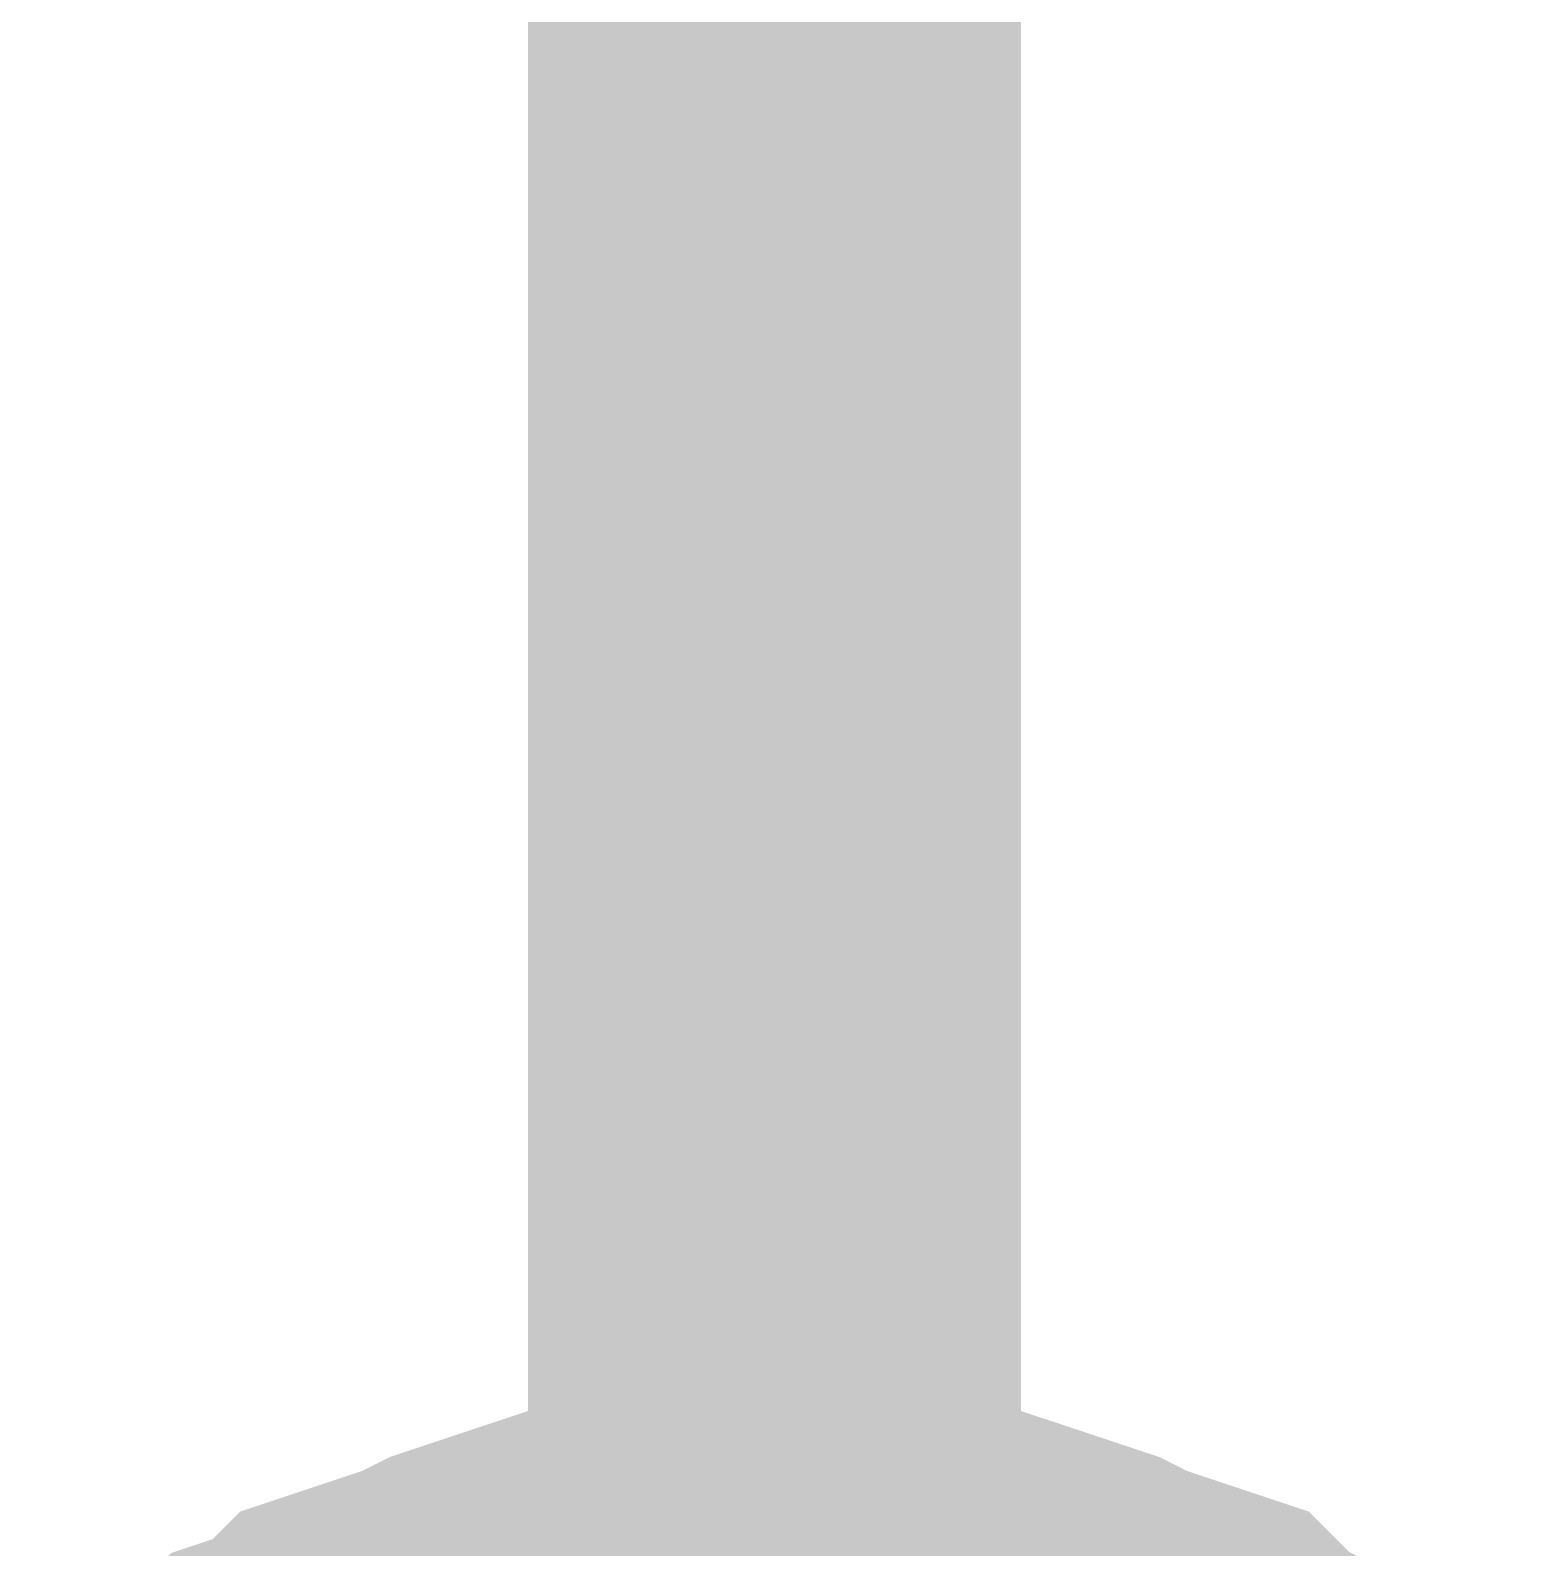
# Model space of a CAD drawing. Header units: inches. Extents: x 0 to 431, y 0 to 297.
# Drawn here: x 28.558 to 29.462, y 99.553 to 100.475 of the extents above; entities that cross this region are included whole.
import ezdxf

# ---------------------------------------------------------------- set-up
doc = ezdxf.new("R2010")
doc.units = ezdxf.units.IN
doc.layers.add('Sheet', color=255, linetype='Continuous')

msp = doc.modelspace()

# ---------------------------------------------------------------- linework, layer by layer
at = {"layer": 'Sheet'}
for points in [[(29.01005, 98.99853, 0.29972, 0.29972, 0), (29.01005, 101.53588, 0.29972, 0.29972, 0)], [(28.7076, 99.40182, 0.29972, 0.29972, 0), (28.7244, 99.41862, 0.29972, 0.29972, 0), (28.7496, 99.42703, 0.29972, 0.29972, 0), (28.76641, 99.44383, 0.29972, 0.29972, 0), (28.79161, 99.45223, 0.29972, 0.29972, 0), (28.81681, 99.46063, 0.29972, 0.29972, 0), (28.83362, 99.46904, 0.29972, 0.29972, 0), (28.85882, 99.47744, 0.29972, 0.29972, 0), (28.88403, 99.48584, 0.29972, 0.29972, 0), (28.90923, 99.49424, 0.29972, 0.29972, 0), (28.93443, 99.49424, 0.29972, 0.29972, 0), (28.95964, 99.50264, 0.29972, 0.29972, 0), (28.98484, 99.50264, 0.29972, 0.29972, 0), (29.01005, 99.50264, 0.29972, 0.29972, 0)], [(28.7076, 99.40182, 0.29972, 0.29972, 0), (28.7244, 99.41862, 0.29972, 0.29972, 0), (28.7496, 99.42703, 0.29972, 0.29972, 0), (28.76641, 99.44383, 0.29972, 0.29972, 0), (28.79161, 99.45223, 0.29972, 0.29972, 0), (28.81681, 99.46063, 0.29972, 0.29972, 0), (28.83362, 99.46904, 0.29972, 0.29972, 0), (28.85882, 99.47744, 0.29972, 0.29972, 0), (28.88403, 99.48584, 0.29972, 0.29972, 0), (28.90923, 99.49424, 0.29972, 0.29972, 0), (28.93443, 99.49424, 0.29972, 0.29972, 0), (28.95964, 99.50264, 0.29972, 0.29972, 0), (28.98484, 99.50264, 0.29972, 0.29972, 0), (29.01005, 99.50264, 0.29972, 0.29972, 0)], [(28.7076, 99.40182, 0.29972, 0.29972, 0), (28.7244, 99.41862, 0.29972, 0.29972, 0), (28.7496, 99.42703, 0.29972, 0.29972, 0), (28.76641, 99.44383, 0.29972, 0.29972, 0), (28.79161, 99.45223, 0.29972, 0.29972, 0), (28.81681, 99.46063, 0.29972, 0.29972, 0), (28.83362, 99.46904, 0.29972, 0.29972, 0), (28.85882, 99.47744, 0.29972, 0.29972, 0), (28.88403, 99.48584, 0.29972, 0.29972, 0), (28.90923, 99.49424, 0.29972, 0.29972, 0), (28.93443, 99.49424, 0.29972, 0.29972, 0), (28.95964, 99.50264, 0.29972, 0.29972, 0), (28.98484, 99.50264, 0.29972, 0.29972, 0), (29.01005, 99.50264, 0.29972, 0.29972, 0)], [(28.7076, 99.40182, 0.29972, 0.29972, 0), (28.7244, 99.41862, 0.29972, 0.29972, 0), (28.7496, 99.42703, 0.29972, 0.29972, 0), (28.76641, 99.44383, 0.29972, 0.29972, 0), (28.79161, 99.45223, 0.29972, 0.29972, 0), (28.81681, 99.46063, 0.29972, 0.29972, 0), (28.83362, 99.46904, 0.29972, 0.29972, 0), (28.85882, 99.47744, 0.29972, 0.29972, 0), (28.88403, 99.48584, 0.29972, 0.29972, 0), (28.90923, 99.49424, 0.29972, 0.29972, 0), (28.93443, 99.49424, 0.29972, 0.29972, 0), (28.95964, 99.50264, 0.29972, 0.29972, 0), (28.98484, 99.50264, 0.29972, 0.29972, 0), (29.01005, 99.50264, 0.29972, 0.29972, 0)], [(29.01005, 99.50264, 0.29972, 0.29972, 0), (29.01005, 99.50264, 0.29972, 0.29972, 0)], [(29.01005, 99.50264, 0.29972, 0.29972, 0), (29.03525, 99.50264, 0.29972, 0.29972, 0), (29.06046, 99.50264, 0.29972, 0.29972, 0), (29.08566, 99.49424, 0.29972, 0.29972, 0), (29.11086, 99.49424, 0.29972, 0.29972, 0), (29.13607, 99.48584, 0.29972, 0.29972, 0), (29.16127, 99.47744, 0.29972, 0.29972, 0), (29.18648, 99.46904, 0.29972, 0.29972, 0), (29.20328, 99.46063, 0.29972, 0.29972, 0), (29.22848, 99.45223, 0.29972, 0.29972, 0), (29.25369, 99.44383, 0.29972, 0.29972, 0), (29.27049, 99.42703, 0.29972, 0.29972, 0), (29.28729, 99.41862, 0.29972, 0.29972, 0), (29.3125, 99.40182, 0.29972, 0.29972, 0)], [(29.01005, 99.50264, 0.29972, 0.29972, 0), (29.01005, 99.50264, 0.29972, 0.29972, 0)], [(29.01005, 99.50264, 0.29972, 0.29972, 0), (29.03525, 99.50264, 0.29972, 0.29972, 0), (29.06046, 99.50264, 0.29972, 0.29972, 0), (29.08566, 99.49424, 0.29972, 0.29972, 0), (29.11086, 99.49424, 0.29972, 0.29972, 0), (29.13607, 99.48584, 0.29972, 0.29972, 0), (29.16127, 99.47744, 0.29972, 0.29972, 0), (29.18648, 99.46904, 0.29972, 0.29972, 0), (29.20328, 99.46063, 0.29972, 0.29972, 0), (29.22848, 99.45223, 0.29972, 0.29972, 0), (29.25369, 99.44383, 0.29972, 0.29972, 0), (29.27049, 99.42703, 0.29972, 0.29972, 0), (29.28729, 99.41862, 0.29972, 0.29972, 0), (29.3125, 99.40182, 0.29972, 0.29972, 0)], [(29.01005, 99.50264, 0.29972, 0.29972, 0), (29.01005, 99.50264, 0.29972, 0.29972, 0)], [(29.01005, 99.50264, 0.29972, 0.29972, 0), (29.03525, 99.50264, 0.29972, 0.29972, 0), (29.06046, 99.50264, 0.29972, 0.29972, 0), (29.08566, 99.49424, 0.29972, 0.29972, 0), (29.11086, 99.49424, 0.29972, 0.29972, 0), (29.13607, 99.48584, 0.29972, 0.29972, 0), (29.16127, 99.47744, 0.29972, 0.29972, 0), (29.18648, 99.46904, 0.29972, 0.29972, 0), (29.20328, 99.46063, 0.29972, 0.29972, 0), (29.22848, 99.45223, 0.29972, 0.29972, 0), (29.25369, 99.44383, 0.29972, 0.29972, 0), (29.27049, 99.42703, 0.29972, 0.29972, 0), (29.28729, 99.41862, 0.29972, 0.29972, 0), (29.3125, 99.40182, 0.29972, 0.29972, 0)], [(29.01005, 99.50264, 0.29972, 0.29972, 0), (29.01005, 99.50264, 0.29972, 0.29972, 0)], [(29.01005, 99.50264, 0.29972, 0.29972, 0), (29.03525, 99.50264, 0.29972, 0.29972, 0), (29.06046, 99.50264, 0.29972, 0.29972, 0), (29.08566, 99.49424, 0.29972, 0.29972, 0), (29.11086, 99.49424, 0.29972, 0.29972, 0), (29.13607, 99.48584, 0.29972, 0.29972, 0), (29.16127, 99.47744, 0.29972, 0.29972, 0), (29.18648, 99.46904, 0.29972, 0.29972, 0), (29.20328, 99.46063, 0.29972, 0.29972, 0), (29.22848, 99.45223, 0.29972, 0.29972, 0), (29.25369, 99.44383, 0.29972, 0.29972, 0), (29.27049, 99.42703, 0.29972, 0.29972, 0), (29.28729, 99.41862, 0.29972, 0.29972, 0), (29.3125, 99.40182, 0.29972, 0.29972, 0)]]:
    msp.add_lwpolyline(points, format="xyseb", dxfattribs=at)

doc.saveas('drawing.dxf')
